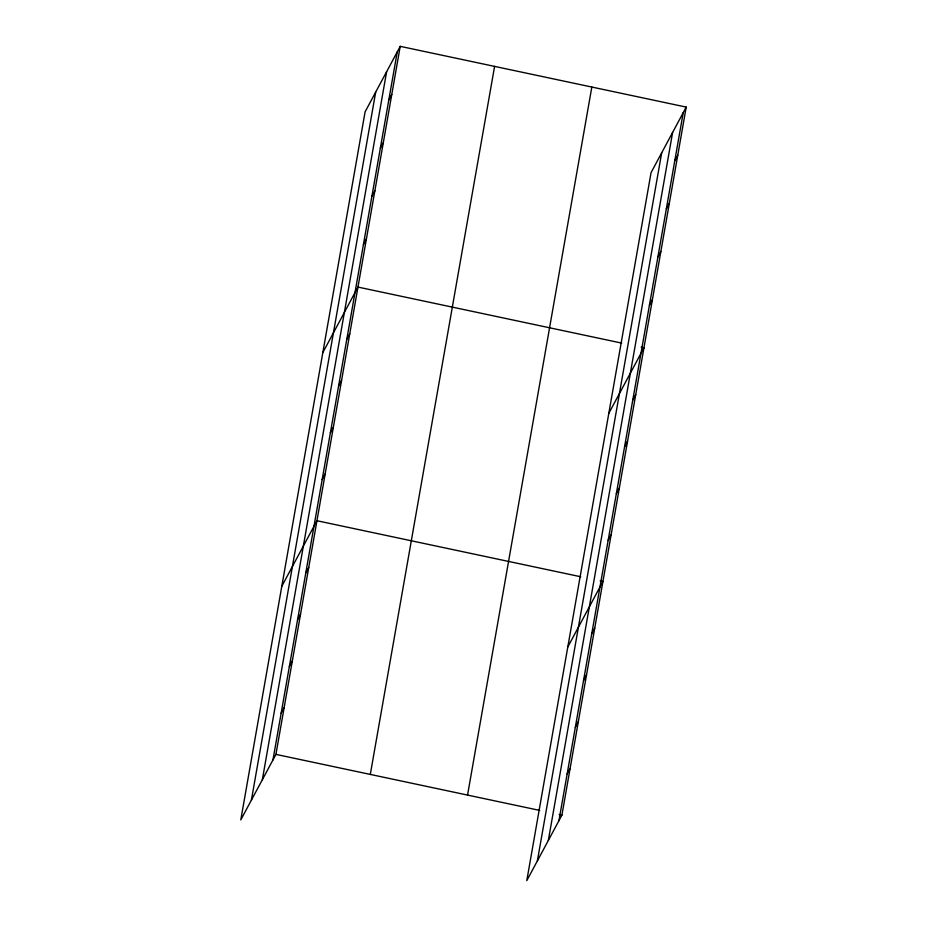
<?xml version="1.0" encoding="UTF-8"?>
<svg xmlns="http://www.w3.org/2000/svg" width="927" height="927" viewBox="0 0 927 927"><rect width="100%" height="100%" fill="white"/><g stroke="black" fill="none" stroke-linecap="round" stroke-linejoin="round"><path stroke-width="1.39" d="M251.402 800.117L375.69 92.086M262.341 779.723L386.629 71.692M272.955 759.943L397.243 51.912M400.221 46.35L365.087 111.877L240.788 819.908L275.933 754.381L400.221 46.35L686.212 107.092L561.913 815.123L526.779 880.65L651.067 172.619L686.212 107.092M370.302 774.427L494.589 66.396M467.544 795.076L591.832 87.045M537.393 860.859L661.681 152.828M548.332 840.465L672.62 132.434M558.935 820.685L683.222 112.654M388.784 100.058L391.762 94.496M380.337 148.204L383.315 142.642M371.878 196.35L374.867 190.788M363.43 244.496L366.408 238.934M322.828 352.608L357.961 287.08L621.739 343.106M346.779 339.363L349.757 333.813M338.575 386.095L341.553 380.545M330.371 432.828L333.349 427.266M322.167 479.56L325.145 473.998M281.808 586.258L316.941 520.731L580.731 576.756M305.759 573.013L308.737 567.463M297.555 619.746L300.533 614.195M289.351 666.478L292.341 660.916M281.148 713.211L284.137 707.649M674.775 160.8L677.753 155.238M666.328 208.946L669.306 203.384M657.869 257.092L660.847 251.53M649.421 305.238L652.399 299.676M608.807 413.349L643.952 347.822L641.171 347.231M632.77 400.105L635.748 394.554M624.566 446.837L627.544 441.287M616.362 493.57L619.34 488.008M608.158 540.302L611.136 534.74M567.799 647L602.932 581.472L600.151 580.881M591.75 633.755L594.728 628.205M583.547 680.488L586.524 674.937M575.343 727.22L578.321 721.658M567.139 773.952L570.117 768.39M275.933 754.381L539.711 810.407M559.143 814.532L561.913 815.123"/></g></svg>
